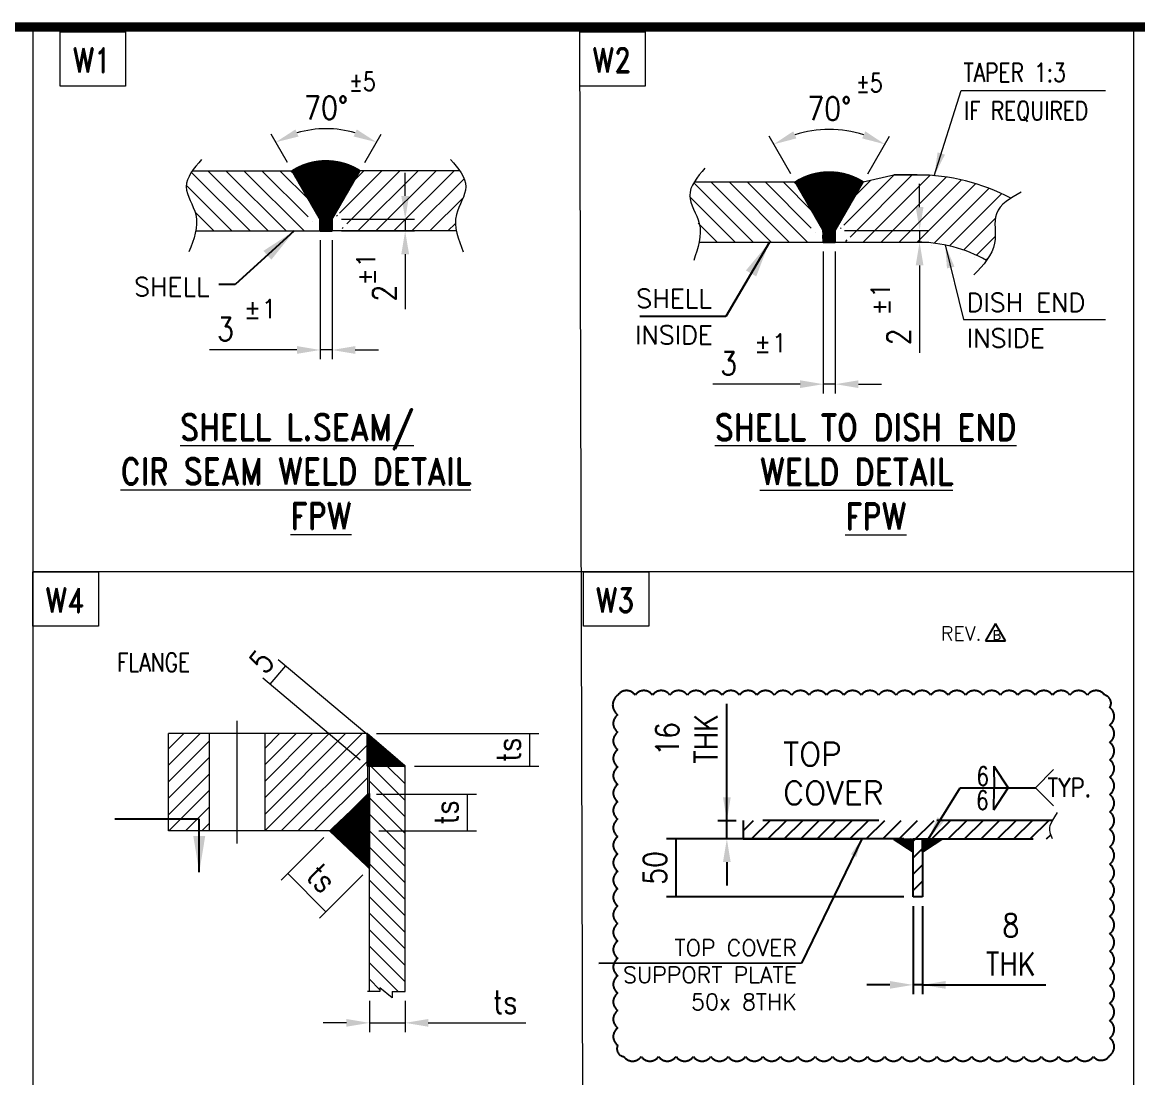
# Model space of a CAD drawing. Header units: inches. Extents: x -23478 to -9690, y -25762 to 11324.
# Drawn here: x -19582 to -18620, y 10298 to 11208 of the extents above; entities that cross this region are included whole.
import ezdxf
from ezdxf.enums import TextEntityAlignment as Align

# ---------------------------------------------------------------- set-up
doc = ezdxf.new("R2010")
doc.units = ezdxf.units.IN
doc.header["$LTSCALE"] = 200
doc.header["$MEASUREMENT"] = 0
for name, pattern in [('CENTER2', [1.125, 0.75, -0.125, 0.125, -0.125]), ('DASHED', [0.75, 0.5, -0.25]), ('DASHED2', [0.375, 0.25, -0.125])]:
    doc.linetypes.add(name, pattern=pattern)
for name, color, linetype, lineweight in [('AM_5', 3, 'Continuous', 15), ('EQUIPMENT', 4, 'Continuous', 13), ('HAT', 8, 'Continuous', 9), ('OBJECT', 7, 'Continuous', 18)]:
    doc.layers.add(name, color=color, linetype=linetype, lineweight=lineweight)
for name, color, linetype in [('BORDER1', 3, 'Continuous'), ('BORDER2', 7, 'Continuous'), ('DIM', 1, 'Continuous'), ('DIMENSION', 8, 'Continuous'), ('EQ', 7, 'Continuous'), ('hatch', 120, 'Continuous'), ('text', 3, 'Continuous')]:
    doc.layers.add(name, color=color, linetype=linetype)
doc.styles.add("ROMAN'S", font='romans.shx')
doc.styles.add('ROMANC', font='ROMANC', dxfattribs={"height": 5})
doc.styles.add('ROMAND', font='romand.shx', dxfattribs={"width": 0.8})
doc.styles.add('ROMANS', font='romans.shx', dxfattribs={"width": 0.85})
doc.styles.add('ROMANT', font='romant.shx')
doc.styles.add('RS', font='ROMANS.shx', dxfattribs={"width": 0.8})
doc.styles.get("Standard").update_dxf_attribs({"font": 'romans.shx'})
doc.dimstyles.new('2-12.5', dxfattribs={"dimscale": 12.5, "dimtxt": 2, "dimasz": 2.5, "dimexe": 1.25, "dimexo": 1.25, "dimgap": 1, "dimtad": 1, "dimdec": 0, "dimzin": 4, "dimdsep": 46, "dimtxsty": 'RS', "dimcen": 1, "dimclrd": 252, "dimclre": 252, "dimclrt": 3, "dimadec": 1, "dimazin": 1, "dimtfac": 1, "dimtdec": 0, "dimtmove": 0, "dimatfit": 3, "dimfxl": 1, "dimtfill": 1, "dimtfillclr": 256, "dimtzin": 0, "dimlwd": -1, "dimlwe": -1, "dimarcsym": 1})
doc.dimstyles.new('A&A', dxfattribs={"dimscale": 8, "dimtxt": 2, "dimasz": 2, "dimexe": 0.7, "dimexo": 0.7, "dimgap": 0.7, "dimtad": 1, "dimzin": 12, "dimdsep": 46, "dimtxsty": 'ROMANS', "dimcen": 0.7, "dimclrd": 8, "dimclre": 8, "dimclrt": 3, "dimazin": 3, "dimtfac": 1, "dimtmove": 0, "dimatfit": 3, "dimfxl": 1, "dimarcsym": 0})
doc.dimstyles.new('VEP-8', dxfattribs={"dimscale": 8, "dimtxt": 2.5, "dimasz": 2.5, "dimexe": 1, "dimexo": 1, "dimgap": 1, "dimtad": 1, "dimdec": 1, "dimlfac": -1, "dimzin": 9, "dimdsep": 46, "dimtxsty": 'ROMANS', "dimcen": 0, "dimclrd": 256, "dimclre": 256, "dimclrt": 3, "dimadec": 0, "dimazin": 2, "dimtfac": 1, "dimtdec": 1, "dimtmove": 0, "dimatfit": 3, "dimfxl": 1, "dimlwd": -1, "dimlwe": -1, "dimarcsym": 1})
doc.dimstyles.new('VEP-8$0', dxfattribs={"dimscale": 8, "dimtxt": 2.5, "dimasz": 2.5, "dimexe": 1, "dimexo": 1, "dimgap": 1, "dimtad": 1, "dimdec": 1, "dimlfac": -1, "dimzin": 9, "dimdsep": 46, "dimtxsty": 'ROMANS', "dimcen": 0, "dimclrd": 256, "dimclre": 256, "dimclrt": 3, "dimadec": 0, "dimazin": 2, "dimtfac": 1, "dimtdec": 1, "dimtmove": 0, "dimatfit": 3, "dimfxl": 1, "dimlwd": -1, "dimlwe": -1, "dimarcsym": 1})
pattern_1 = [(90.40990244, (8851.33008, 26728.67113), (-0.06249840057, -0.00044713038), []), (180.40990244, (8851.33008, 26728.67113), (0.00044713038, -0.06249840057), [])]
pattern_2 = [(90.40990244, (8851.33008, 26840.599126), (-0.06249840057, -0.00044713038), []), (180.40990244, (8851.33008, 26840.599126), (0.00044713038, -0.06249840057), [])]
pattern_3 = [(270.40990244, (-46569.439127, -5926.184953), (0.06249840057, 0.00044713038), []), (0.40990244, (-46569.439127, -5926.184953), (-0.00044713038, 0.06249840057), [])]

# ---------------------------------------------------------------- blocks, each defined once
blk = doc.blocks.new('*D92')
at = {"layer": 'AM_5', "color": 8, "transparency": 16777216}
for p, q in [((-18808, 11048.64), (-18808, 11068.64)), ((-18872.73, 11028.64), (-18800, 11028.64)), ((-18808, 11028.64), (-18808, 11018.44)), ((-18872.73, 11018.44), (-18800, 11018.44)), ((-18808, 10998.44), (-18808, 10923.1))]:
    blk.add_line(p, q, dxfattribs=at)
for points in [[(-18811.34, 11048.64), (-18804.67, 11048.64), (-18808, 11028.64)], [(-18811.34, 10998.44), (-18804.67, 10998.44), (-18808, 11018.44)]]:
    blk.add_solid(points, dxfattribs=at)
at = {"layer": 'Defpoints', "color": 0, "transparency": 16777216}
for p in [(-18880.73, 11028.64), (-18880.73, 11018.44), (-18808, 11018.44)]:
    blk.add_point(p, dxfattribs=at)
at = {"layer": 'AM_5', "color": 3, "transparency": 16777216, "insert": (-18826, 10936.77), "char_height": 20, "attachment_point": 5, "rotation": 90, "style": 'ROMANS'}
blk.add_mtext('2', dxfattribs=at)
blk = doc.blocks.new('*D93')
at = {"layer": 'AM_5', "color": 8, "transparency": 16777216}
for p, q in [((-18891.03, 11010.44), (-18891.03, 10888)), ((-18880.73, 11010.44), (-18880.73, 10888)), ((-18911.03, 10896), (-18986.36, 10896)), ((-18880.73, 10896), (-18891.03, 10896)), ((-18860.73, 10896), (-18840.73, 10896))]:
    blk.add_line(p, q, dxfattribs=at)
for points in [[(-18911.03, 10899.33), (-18911.03, 10892.67), (-18891.03, 10896)], [(-18860.73, 10899.33), (-18860.73, 10892.67), (-18880.73, 10896)]]:
    blk.add_solid(points, dxfattribs=at)
at = {"layer": 'Defpoints', "color": 0, "transparency": 16777216}
for p in [(-18891.03, 11018.44), (-18880.73, 11018.44), (-18880.73, 10896)]:
    blk.add_point(p, dxfattribs=at)
at = {"layer": 'AM_5', "color": 3, "transparency": 16777216, "insert": (-18972.7, 10914), "char_height": 20, "attachment_point": 5, "style": 'ROMANS'}
blk.add_mtext('3', dxfattribs=at)
blk = doc.blocks.new('*D94')
at = {"layer": 'AM_5', "color": 8, "transparency": 16777216}
for p, q in [((-18919.16, 11077.37), (-18937.86, 11109.76)), ((-18852.59, 11077.37), (-18833.89, 11109.76))]:
    blk.add_line(p, q, dxfattribs=at)
blk.add_arc((-18885.88, 11019.72), 95.97, 71.96205, 108.03795, dxfattribs=at)
for points in [[(-18914.24, 11107.93), (-18916.95, 11114.02), (-18933.86, 11102.83)], [(-18854.8, 11114.02), (-18857.52, 11107.93), (-18837.89, 11102.83)]]:
    blk.add_solid(points, dxfattribs=at)
at = {"layer": 'Defpoints', "color": 0, "transparency": 16777216}
for p in [(-18869.21, 11114.23), (-18915.16, 11070.44), (-18856.59, 11070.44), (-18891.03, 11028.64), (-18880.73, 11028.64)]:
    blk.add_point(p, dxfattribs=at)
at = {"layer": 'AM_5', "color": 3, "transparency": 16777216, "insert": (-18885.88, 11133.69), "char_height": 20, "attachment_point": 5, "style": 'ROMANS'}
blk.add_mtext('70%%D', dxfattribs=at)
blk = doc.blocks.new('*D95')
at = {"layer": 'AM_5', "color": 8, "transparency": 16777216}
for p, q in [((-19251.66, 11058.3), (-19251.66, 11078.3)), ((-19306.73, 11038.3), (-19243.66, 11038.3)), ((-19251.66, 11038.3), (-19251.66, 11028.1)), ((-19306.73, 11028.1), (-19243.66, 11028.1)), ((-19251.66, 11008.1), (-19251.66, 10960.77))]:
    blk.add_line(p, q, dxfattribs=at)
for points in [[(-19254.99, 11058.3), (-19248.32, 11058.3), (-19251.66, 11038.3)], [(-19254.99, 11008.1), (-19248.32, 11008.1), (-19251.66, 11028.1)]]:
    blk.add_solid(points, dxfattribs=at)
at = {"layer": 'Defpoints', "color": 0, "transparency": 16777216}
for p in [(-19314.73, 11038.3), (-19314.73, 11028.1), (-19251.66, 11028.1)]:
    blk.add_point(p, dxfattribs=at)
at = {"layer": 'AM_5', "color": 3, "transparency": 16777216, "insert": (-19269.66, 10974.43), "char_height": 20, "attachment_point": 5, "rotation": 90, "style": 'ROMANS'}
blk.add_mtext('2', dxfattribs=at)
blk = doc.blocks.new('*D96')
at = {"layer": 'AM_5', "color": 8, "transparency": 16777216}
for p, q in [((-19325.03, 11020.1), (-19325.03, 10917.48)), ((-19314.73, 11020.1), (-19314.73, 10917.48)), ((-19345.03, 10925.48), (-19420.36, 10925.48)), ((-19314.73, 10925.48), (-19325.03, 10925.48)), ((-19294.73, 10925.48), (-19274.73, 10925.48))]:
    blk.add_line(p, q, dxfattribs=at)
for points in [[(-19345.03, 10928.82), (-19345.03, 10922.15), (-19325.03, 10925.48)], [(-19294.73, 10928.82), (-19294.73, 10922.15), (-19314.73, 10925.48)]]:
    blk.add_solid(points, dxfattribs=at)
at = {"layer": 'Defpoints', "color": 0, "transparency": 16777216}
for p in [(-19325.03, 11028.1), (-19314.73, 11028.1), (-19314.73, 10925.48)]:
    blk.add_point(p, dxfattribs=at)
at = {"layer": 'AM_5', "color": 3, "transparency": 16777216, "insert": (-19406.7, 10943.48), "char_height": 20, "attachment_point": 5, "style": 'ROMANS'}
blk.add_mtext('3', dxfattribs=at)
blk = doc.blocks.new('*D97')
at = {"layer": 'AM_5', "color": 8, "transparency": 16777216}
for p, q in [((-19353.16, 11087.03), (-19367.33, 11111.58)), ((-19286.59, 11087.03), (-19272.42, 11111.58))]:
    blk.add_line(p, q, dxfattribs=at)
blk.add_arc((-19319.88, 11029.38), 86.91, 73.2143, 106.7857, dxfattribs=at)
for points in [[(-19343.65, 11109.53), (-19346.3, 11115.65), (-19363.33, 11104.65)], [(-19293.45, 11115.65), (-19296.1, 11109.53), (-19276.42, 11104.65)]]:
    blk.add_solid(points, dxfattribs=at)
at = {"layer": 'Defpoints', "color": 0, "transparency": 16777216}
for p in [(-19304.79, 11114.97), (-19349.16, 11080.1), (-19290.59, 11080.1), (-19325.03, 11038.3), (-19314.73, 11038.3)]:
    blk.add_point(p, dxfattribs=at)
at = {"layer": 'AM_5', "color": 3, "transparency": 16777216, "insert": (-19319.88, 11134.29), "char_height": 20, "attachment_point": 5, "style": 'ROMANS'}
blk.add_mtext('70%%D', dxfattribs=at)
blk = doc.blocks.new('*D98')
at = {"layer": 'AM_5', "color": 8, "transparency": 16777216}
for p, q in [((-19282.4, 10364.37), (-19282.4, 10337.27)), ((-19251.76, 10364.21), (-19251.76, 10337.27)), ((-19302.4, 10345.27), (-19322.4, 10345.27)), ((-19282.4, 10345.27), (-19251.76, 10345.27)), ((-19231.76, 10345.27), (-19147.62, 10345.27))]:
    blk.add_line(p, q, dxfattribs=at)
for points in [[(-19302.4, 10348.6), (-19302.4, 10341.93), (-19282.4, 10345.27)], [(-19231.76, 10348.6), (-19231.76, 10341.93), (-19251.76, 10345.27)]]:
    blk.add_solid(points, dxfattribs=at)
at = {"layer": 'Defpoints', "color": 0, "transparency": 16777216}
for p in [(-19282.4, 10372.37), (-19251.76, 10372.21), (-19251.76, 10345.27)]:
    blk.add_point(p, dxfattribs=at)
at = {"layer": 'AM_5', "color": 3, "transparency": 16777216, "insert": (-19165.33, 10363.27), "char_height": 20, "attachment_point": 5, "style": 'ROMANS'}
blk.add_mtext('ts', dxfattribs=at)
blk = doc.blocks.new('*D99')
at = {"layer": 'AM_5', "color": 8, "transparency": 16777216}
for p, q in [((-19276.26, 10594.75), (-19136.5, 10594.75)), ((-19144.5, 10594.75), (-19144.5, 10566.66)), ((-19243.76, 10566.66), (-19136.5, 10566.66))]:
    blk.add_line(p, q, dxfattribs=at)
at = {"layer": 'Defpoints', "color": 0, "transparency": 16777216}
for p in [(-19284.26, 10594.75, -0.21), (-19251.76, 10566.66, -0.21), (-19144.5, 10566.66)]:
    blk.add_point(p, dxfattribs=at)
at = {"layer": 'AM_5', "color": 3, "transparency": 16777216, "insert": (-19162.5, 10580.7), "char_height": 20, "attachment_point": 5, "rotation": 90, "style": 'ROMANS'}
blk.add_mtext('ts', dxfattribs=at)
blk = doc.blocks.new('*D100')
at = {"layer": 'AM_5', "color": 8, "transparency": 16777216}
for p, q in [((-19276.26, 10542.5), (-19190.23, 10542.5)), ((-19198.23, 10542.5), (-19198.23, 10510.81)), ((-19274.4, 10510.81), (-19190.23, 10510.81))]:
    blk.add_line(p, q, dxfattribs=at)
at = {"layer": 'Defpoints', "color": 0, "transparency": 16777216}
for p in [(-19284.26, 10542.5, -0.21), (-19282.4, 10510.81, -0.21), (-19198.23, 10510.81)]:
    blk.add_point(p, dxfattribs=at)
at = {"layer": 'AM_5', "color": 3, "transparency": 16777216, "insert": (-19216.23, 10526.65), "char_height": 20, "attachment_point": 5, "rotation": 90, "style": 'ROMANS'}
blk.add_mtext('ts', dxfattribs=at)
blk = doc.blocks.new('*D101')
at = {"layer": 'AM_5', "color": 8, "transparency": 16777216}
for p, q in [((-19354.94, 10653.24), (-19368.37, 10637.23)), ((-19257.88, 10571.8), (-19361.07, 10658.38)), ((-19290.38, 10571.8), (-19374.5, 10642.38))]:
    blk.add_line(p, q, dxfattribs=at)
at = {"layer": 'Defpoints', "color": 0, "transparency": 16777216}
for p in [(-19368.37, 10637.23), (-19284.25, 10566.66, -0.21), (-19251.75, 10566.66, -0.21)]:
    blk.add_point(p, dxfattribs=at)
at = {"layer": 'AM_5', "color": 3, "transparency": 16777216, "insert": (-19375.44, 10656.81), "char_height": 20, "attachment_point": 5, "rotation": 50, "style": 'ROMANS'}
blk.add_mtext('5', dxfattribs=at)
blk = doc.blocks.new('*D102')
at = {"layer": 'AM_5', "color": 8, "transparency": 16777216}
for p, q in [((-19321.75, 10505.15), (-19358.57, 10468.33)), ((-19352.92, 10473.98), (-19320.01, 10441.08)), ((-19288.06, 10473.02), (-19325.67, 10435.42))]:
    blk.add_line(p, q, dxfattribs=at)
at = {"layer": 'Defpoints', "color": 0, "transparency": 16777216}
for p in [(-19316.09, 10510.81), (-19282.4, 10478.68), (-19320.01, 10441.08)]:
    blk.add_point(p, dxfattribs=at)
at = {"layer": 'AM_5', "color": 3, "transparency": 16777216, "insert": (-19323.74, 10470.26), "char_height": 20, "attachment_point": 5, "rotation": 315, "style": 'ROMANS'}
blk.add_mtext('ts', dxfattribs=at)
blk = doc.blocks.new('*U44')
at = {"layer": 'BORDER1', "color": 154, "true_color": 0x1859a9, "const_width": 1}
blk.add_lwpolyline([(0, 564), (796, 564), (796, 0), (0, 0)], close=True, dxfattribs=at)
at = {"layer": 'BORDER2', "flags": 8}
for tag, height, style, p in [('REV-B', 2.7, 'ROMANS', (662.76, 125.68)), ('REV-A', 2.7, 'ROMANS', (662.76, 118.68)), ('RE-B', 7, 'ROMANT', (745.34, 6.15))]:
    blk.add_attdef(tag, text='', height=height, dxfattribs=dict(at, style=style)).set_placement(p, align=Align.CENTER)
at = {"layer": 'BORDER2', "style": 'ROMANS', "width": 4.59626}
for tag, p, p2 in [('DATE-B', (668.47, 125.68), (681.47, 125.68)), ('DATE-A', (668.47, 118.68), (681.47, 118.68))]:
    blk.add_attdef(tag, text='', height=2.7, dxfattribs=at).set_placement(p, p2, align=Align.FIT)
at = {"layer": 'BORDER2'}
for tag, height, style, p in [('DRN-B', 2.7, 'ROMANS', (689.55, 125.68)), ('CHD-B', 2.7, 'ROMANS', (701.61, 125.68)), ('APD-B', 2.7, 'ROMANS', (713.32, 125.68)), ('DRN-A', 2.7, 'ROMANS', (689.55, 118.68)), ('CHD-A', 2.7, 'ROMANS', (701.61, 118.68)), ('APD-A', 2.7, 'ROMANS', (713.32, 118.68)), ('CONS_CONT_VEND', 3.5, 'ROMANC', (726, 61.94))]:
    blk.add_attdef(tag, text='', height=height, dxfattribs=dict(at, style=style)).set_placement(p, align=Align.CENTER)
at = {"layer": 'BORDER2', "style": 'ROMANS', "width": 0.8}
for tag, p, height in [('1:X', (670.77, 103.49), 3), ('LOC', (709.61, 103.49), 3), ('PROJ_NO', (774.84, 103.49), 3), ('CONS_DRG_NO', (681.74, 53.26), 2.5)]:
    blk.add_attdef(tag, p, '', height=height, dxfattribs=at)
at = {"layer": 'BORDER2', "lineweight": 30, "width": 0.8, "flags": 104}
for tag, p in [('COMMENTS-B', (719.88, 127.5)), ('COMMENTS-A', (719.88, 120.5))]:
    blk.add_attdef(tag, text='', height=2.2, dxfattribs=at).set_placement(p, align=Align.MIDDLE_LEFT)
at = {"layer": 'BORDER2', "style": 'ROMANS', "width": 0.8}
for tag, p in [('PROJECT_TITLE_1', (726, 45.91)), ('PROJECT_TITLE_2', (726, 40.58))]:
    blk.add_attdef(tag, text='', height=3.5, dxfattribs=at).set_placement(p, align=Align.MIDDLE)
at = {"layer": 'BORDER2', "style": 'ROMANT', "width": 0.8}
for tag, p in [('DRG_TITLE_1', (726, 29.73)), ('DRG_TITLE_2', (726, 23.03)), ('DRG_TITLE_3', (726, 16.33))]:
    blk.add_attdef(tag, text='', height=4, dxfattribs=at).set_placement(p, align=Align.CENTER)
at = {"layer": 'BORDER2', "style": 'ROMANT'}
for tag, p in [('AR', (668.95, 6.15)), ('PA', (683.03, 6.15)), ('DC', (697.09, 6.15)), ('TS', (775.94, 6.15))]:
    blk.add_attdef(tag, p, '', height=7, dxfattribs=at)
for tag, p in [('SRNO', (736.79, 6.15)), ('SH', (771.83, 6.2))]:
    blk.add_attdef(tag, text='', height=7, dxfattribs=at).set_placement(p, align=Align.RIGHT)
at = {"layer": 'BORDER2', "style": 'ROMANS', "flags": 2}
blk.add_attdef('TB_VERSION', text='', height=2, dxfattribs=at).set_placement((1, -1), align=Align.TOP_LEFT)
blk = doc.blocks.new('*D221')
at = {"layer": 'Defpoints', "color": 0, "transparency": 16777216}
for p in [(-18990.07, 10519.85), (-18974.23, 10519.85), (-18960.07, 10503.85)]:
    blk.add_point(p, dxfattribs=at)
at = {"layer": 'DIMENSION', "transparency": 16777216}
for p, q in [((-18974.23, 10519.85), (-18974.23, 10620.37)), ((-18974.23, 10539.85), (-18974.23, 10559.85)), ((-18982.07, 10519.85), (-18966.23, 10519.85)), ((-18974.23, 10503.85), (-18974.23, 10519.85)), ((-18968.07, 10503.85), (-18982.23, 10503.85)), ((-18974.23, 10483.85), (-18974.23, 10463.85))]:
    blk.add_line(p, q, dxfattribs=at)
for points in [[(-18977.57, 10539.85), (-18970.9, 10539.85), (-18974.23, 10519.85)], [(-18970.9, 10483.85), (-18977.57, 10483.85), (-18974.23, 10503.85)]]:
    blk.add_solid(points, dxfattribs=at)
at = {"layer": 'DIMENSION', "color": 3, "linetype": 'DASHED2', "transparency": 16777216, "insert": (-19008.9, 10590.11), "char_height": 20, "attachment_point": 5, "rotation": 90, "style": 'ROMANS', "bg_fill": 3, "box_fill_scale": 1.25, "bg_fill_color": 256, "bg_fill_true_color": 13158600, "bg_fill_transparency": 0}
blk.add_mtext('16\\PTHK', dxfattribs=at)
blk = doc.blocks.new('*D222')
at = {"layer": 'Defpoints', "color": 0, "transparency": 16777216}
for p in [(-18813.57, 10453.85), (-18805.57, 10453.85), (-18813.57, 10378.01)]:
    blk.add_point(p, dxfattribs=at)
at = {"layer": 'DIMENSION', "transparency": 16777216}
for p, q in [((-18813.57, 10445.85), (-18813.57, 10370.01)), ((-18805.57, 10445.85), (-18805.57, 10370.01)), ((-18833.57, 10378.01), (-18853.57, 10378.01)), ((-18805.57, 10378.01), (-18813.57, 10378.01)), ((-18805.57, 10378.01), (-18699.09, 10378.01)), ((-18785.57, 10378.01), (-18765.57, 10378.01))]:
    blk.add_line(p, q, dxfattribs=at)
for points in [[(-18833.57, 10374.68), (-18833.57, 10381.34), (-18813.57, 10378.01)], [(-18785.57, 10381.34), (-18785.57, 10374.68), (-18805.57, 10378.01)]]:
    blk.add_solid(points, dxfattribs=at)
at = {"layer": 'DIMENSION', "color": 3, "linetype": 'DASHED2', "transparency": 16777216, "insert": (-18729.36, 10412.68), "char_height": 20, "attachment_point": 5, "style": 'ROMANS', "bg_fill": 3, "box_fill_scale": 1.25, "bg_fill_color": 256, "bg_fill_true_color": 13158600, "bg_fill_transparency": 0}
blk.add_mtext('8\\PTHK', dxfattribs=at)
blk = doc.blocks.new('*D223')
at = {"layer": 'Defpoints', "color": 0, "transparency": 16777216}
for p in [(-18813.57, 10503.85), (-19018.2, 10453.85), (-18813.57, 10453.85)]:
    blk.add_point(p, dxfattribs=at)
at = {"layer": 'DIMENSION', "transparency": 16777216}
for p, q in [((-18821.57, 10503.85), (-19026.2, 10503.85)), ((-19018.2, 10503.85), (-19018.2, 10453.85)), ((-18821.57, 10453.85), (-19026.2, 10453.85))]:
    blk.add_line(p, q, dxfattribs=at)
at = {"layer": 'DIMENSION', "color": 3, "linetype": 'DASHED2', "transparency": 16777216, "insert": (-19036.2, 10478.85), "char_height": 20, "attachment_point": 5, "rotation": 90, "style": 'ROMANS', "bg_fill": 3, "box_fill_scale": 1.25, "bg_fill_color": 256, "bg_fill_true_color": 13158600, "bg_fill_transparency": 0}
blk.add_mtext('50', dxfattribs=at)
blk = doc.blocks.new('REVISION')
at = {"layer": 'DIMENSION', "color": 1, "linetype": 'DASHED2'}
blk.add_lwpolyline([(-2.54, 13.64), (-11.2, 28.64), (-19.86, 13.64)], close=True, dxfattribs=at)
at = {"layer": 'DIMENSION', "color": 1, "linetype": 'DASHED2', "attachment_point": 1, "style": "ROMAN'S"}
for s, insert, char_height, width in [('REV.', (-58.22, 25.99), 12, 56.2034), ('B', (-13.63, 22.64), 8, 5.5972)]:
    blk.add_mtext(s, dxfattribs=dict(at, insert=insert, char_height=char_height, width=width))

msp = doc.modelspace()

# ---------------------------------------------------------------- hatches: boundary and pattern name
at = {"layer": 'DIMENSION', "linetype": 'DASHED'}
h = msp.add_hatch(dxfattribs=at)
h.set_pattern_fill('ANSI37', color=5, scale=0.5, angle=45.4099)
h.set_pattern_definition(pattern_1)
edge = h.paths.add_edge_path()
edge.add_arc((-19319.88, 11033.71), 54.86, 57.73704, 122.26296)
edge.add_line((-19349.16, 11080.1), (-19328.74, 11044.73))
edge.add_ellipse((-19320.03, 11033.47), major_axis=(18.11, 0), ratio=0.709682, start_angle=60.33991, end_angle=118.74906, ccw=False)
edge.add_line((-19311.07, 11044.63), (-19290.59, 11080.1))
edge = h.paths.add_edge_path()
edge.add_line((-19314.73, 11038.3), (-19311.07, 11044.63))
edge.add_ellipse((-19320.03, 11033.47), major_axis=(18.11, 0), ratio=0.709682, start_angle=60.33991, end_angle=118.74906)
edge.add_line((-19328.74, 11044.73), (-19325.03, 11038.3))
edge.add_line((-19325.03, 11038.3), (-19325.03, 11028.1))
edge.add_line((-19325.03, 11028.1), (-19319.88, 11028.1))
edge.add_line((-19319.88, 11028.1), (-19314.73, 11028.1))
edge.add_line((-19314.73, 11028.1), (-19314.73, 11038.3))
h = msp.add_hatch(dxfattribs=at)
h.set_pattern_fill('ANSI37', color=5, scale=0.5, angle=45.4099)
h.set_pattern_definition(pattern_1)
edge = h.paths.add_edge_path()
edge.add_arc((-18885.88, 11024.05), 54.86, 57.73704, 122.26296)
edge.add_line((-18915.16, 11070.44), (-18894.74, 11035.07))
edge.add_ellipse((-18886.03, 11023.8), major_axis=(18.11, 0), ratio=0.709682, start_angle=60.33991, end_angle=118.74906, ccw=False)
edge.add_line((-18877.07, 11034.97), (-18856.59, 11070.44))
edge = h.paths.add_edge_path()
edge.add_line((-18880.73, 11028.64), (-18877.07, 11034.97))
edge.add_ellipse((-18886.03, 11023.8), major_axis=(18.11, 0), ratio=0.709682, start_angle=60.33991, end_angle=118.74906)
edge.add_line((-18894.74, 11035.07), (-18891.03, 11028.64))
edge.add_line((-18891.03, 11028.64), (-18891.03, 11018.44))
edge.add_line((-18891.03, 11018.44), (-18885.88, 11018.44))
edge.add_line((-18885.88, 11018.44), (-18880.73, 11018.44))
edge.add_line((-18880.73, 11018.44), (-18880.73, 11028.64))
h = msp.add_hatch(dxfattribs=at)
h.set_pattern_fill('ANSI37', color=5, scale=0.5, angle=45.4099024)
h.paths.add_polyline_path([(-19284.26, 10594.74), (-19284.26, 10566.66), (-19251.76, 10566.87)])
h = msp.add_hatch(dxfattribs=at)
h.set_pattern_fill('ANSI37', color=5, scale=0.5, angle=45.4099)
h.set_pattern_definition(pattern_2)
h.paths.add_polyline_path([(-19282.4, 10510.81), (-19316.46, 10510.81), (-19282.4, 10543)])
h = msp.add_hatch(dxfattribs=at)
h.set_pattern_fill('ANSI31', color=256, scale=80, angle=180)
h.set_pattern_definition([(225, (-46569.439, -5926.185), (7.0710678, -7.0710678), [])])
h.paths.add_polyline_path([(-18813.57, 10453.85), (-18805.57, 10453.85), (-18805.57, 10503.85), (-18813.57, 10503.85)])
h.paths.add_polyline_path([(-18985.2, 10497.61), (-18985.2, 10460.09), (-19015.2, 10460.09), (-19015.2, 10497.61)], flags=9)
edge = h.paths.add_edge_path()
edge.add_line((-18960.07, 10519.85), (-18960.07, 10503.85))
edge.add_line((-18960.07, 10503.85), (-18693.41, 10503.85))
edge.add_spline(control_points=[(-18693.41, 10503.85), (-18694.24, 10505.84), (-18695.79, 10510.1), (-18696.23, 10514.38), (-18693.25, 10519.85)], knot_values=[0, 0, 0, 0, 6.200704, 13.177194, 13.177194, 13.177194, 13.177194], degree=3, periodic=0)
edge.add_line((-18693.25, 10519.85), (-18960.07, 10519.85))
h = msp.add_hatch(dxfattribs=at)
h.set_pattern_fill('ANSI37', color=5, scale=0.5, angle=45.4099)
h.set_pattern_definition(pattern_2)
h.paths.add_polyline_path([(-19282.4, 10510.81), (-19316.46, 10510.81), (-19282.4, 10478.61)])
h = msp.add_hatch(dxfattribs=at)
h.set_pattern_fill('ANSI37', color=5, scale=0.5, angle=225.4099)
h.set_pattern_definition(pattern_3)
h.paths.add_polyline_path([(-18813.57, 10492.66), (-18813.57, 10503.85), (-18830.71, 10503.85)])
h = msp.add_hatch(dxfattribs=at)
h.set_pattern_fill('ANSI37', color=5, scale=0.5, angle=225.4099)
h.set_pattern_definition(pattern_3)
h.paths.add_polyline_path([(-18805.57, 10492.66), (-18805.57, 10503.85), (-18788.43, 10503.85)])
at = {"layer": 'HAT', "lineweight": 15, "ltscale": 0.02}
h = msp.add_hatch(dxfattribs=at)
h.set_pattern_fill('ANSI31', color=256, scale=3.466902, angle=90)
h.set_pattern_definition([(135, (-117907.341, 61214.914), (-7.7834164, -7.7834164), [])])
edge = h.paths.add_edge_path()
edge.add_ellipse((-19320.03, 11033.47), major_axis=(18.11, 0), ratio=0.709682, start_angle=118.74906, end_angle=204.6865, ccw=False)
edge.add_line((-19328.74, 11044.73), (-19347.39, 11077.04))
edge.add_line((-19347.39, 11077.04), (-19350.46, 11080.1))
edge.add_line((-19350.46, 11080.1), (-19435.07, 11080.1))
edge.add_spline(control_points=[(-19435.07, 11080.1), (-19438.27, 11075.56), (-19444.1, 11063.54), (-19430.82, 11045.8), (-19431.35, 11032.82), (-19432.27, 11028.1)], knot_values=[25.813643, 25.813643, 25.813643, 25.813643, 62.193451, 120.652531, 153.865408, 153.865408, 153.865408, 153.865408], degree=3, periodic=0)
edge.add_line((-19432.27, 11028.1), (-19336.48, 11028.1))
h = msp.add_hatch(dxfattribs=at)
h.set_pattern_fill('ANSI31,_O', color=256, scale=3.466909)
h.set_pattern_definition([(45, (-31011.033, 10766.85), (-7.783432, 7.783432), [])])
edge = h.paths.add_edge_path()
edge.add_line((-19290.59, 11080.1), (-19311.07, 11044.63))
edge.add_ellipse((-19320.03, 11033.47), major_axis=(18.11, 0), ratio=0.709682, start_angle=-24.6865, end_angle=60.33991, ccw=False)
edge.add_line((-19303.58, 11028.1), (-19208, 11028.1))
edge.add_spline(control_points=[(-19201.58, 11010.05), (-19205.81, 11020.83), (-19213.3, 11039.95), (-19195.65, 11063.54), (-19201.49, 11075.56), (-19204.69, 11080.1)], knot_values=[25.813643, 25.813643, 25.813643, 25.813643, 101.195715, 159.654795, 196.034603, 196.034603, 196.034603, 196.034603], degree=3, periodic=0)
edge.add_line((-19204.69, 11080.1), (-19290.59, 11080.1))
h = msp.add_hatch(dxfattribs=at)
h.set_pattern_fill('ANSI31', color=256, scale=3.466902)
h.set_pattern_definition([(45, (-117473.341, 61205.25), (-7.7834164, 7.7834164), [])])
edge = h.paths.add_edge_path()
edge.add_line((-18750.88, 11003.05), (-18747.98, 11005.95))
edge.add_spline(control_points=[(-18747.98, 11005.95), (-18745.71, 11009.6), (-18740.74, 11021.04), (-18746.9, 11046.42), (-18729.61, 11056.4), (-18720.49, 11061.66)], knot_values=[0, 0, 0, 0, 29.860545, 88.319625, 153.454325, 153.454325, 153.454325, 153.454325], degree=3, periodic=0)
edge.add_arc((-18810.06, 10902.91), 173.5, 62.22614, 90)
edge.add_line((-18810.06, 11076.41), (-18830.36, 11076.41))
edge.add_line((-18830.36, 11076.41), (-18856.59, 11070.44))
edge.add_line((-18856.59, 11070.44), (-18877.07, 11034.97))
edge.add_ellipse((-18886.03, 11023.8), major_axis=(18.11, 0), ratio=0.709682, start_angle=-24.6865, end_angle=60.33991, ccw=False)
edge.add_line((-18869.29, 11018.44), (-18817.66, 11018.44))
edge.add_line((-18817.66, 11018.44), (-18810.06, 11018.44))
edge.add_arc((-18810.06, 10896.94), 121.49, 60.85202, 90, ccw=False)
h = msp.add_hatch(dxfattribs=at)
h.set_pattern_fill('ANSI31', color=256, scale=3.466902, angle=90)
h.set_pattern_definition([(135, (-117473.341, 61205.25), (-7.7834164, -7.7834164), [])])
edge = h.paths.add_edge_path()
edge.add_ellipse((-18886.03, 11023.8), major_axis=(18.11, 0), ratio=0.709682, start_angle=118.74906, end_angle=204.6865, ccw=False)
edge.add_line((-18894.74, 11035.07), (-18913.4, 11067.38))
edge.add_line((-18913.4, 11067.38), (-18916.46, 11070.44))
edge.add_line((-18916.46, 11070.44), (-19002.33, 11070.44))
edge.add_spline(control_points=[(-19002.33, 11070.44), (-19004.27, 11065.9), (-19010.1, 11053.87), (-18996.82, 11036.13), (-18997.35, 11023.16), (-18998.27, 11018.44)], knot_values=[25.813643, 25.813643, 25.813643, 25.813643, 62.193451, 120.652531, 153.865408, 153.865408, 153.865408, 153.865408], degree=3, periodic=0)
edge.add_line((-18998.27, 11018.44), (-18902.48, 11018.44))
at = {"layer": 'HAT', "lineweight": 15}
h = msp.add_hatch(dxfattribs=at)
h.set_pattern_fill('ANSI31', color=256, scale=80.481653, style=0)
h.set_pattern_definition([(45, (-95189.152, -45703.073), (-7.1136403, 7.1136403), [])])
h.paths.add_polyline_path([(-19420.63, 10594.75), (-19455.71, 10594.75), (-19455.71, 10510.81), (-19430.6, 10510.81), (-19420.63, 10510.81)])
h = msp.add_hatch(dxfattribs=at)
h.set_pattern_fill('ANSI31', color=256, scale=80.481653, style=0)
h.set_pattern_definition([(45, (-62439.793, -29383.561), (-7.1136403, 7.1136403), [])])
h.paths.add_polyline_path([(-19284.26, 10594.75), (-19372.83, 10594.75), (-19372.83, 10510.81), (-19284.26, 10510.81)])
h = msp.add_hatch(dxfattribs=at)
h.set_pattern_fill('ANSI31', color=256, scale=80.482457, angle=90, style=0)
h.set_pattern_definition([(135, (-19861.935, 10677.785), (-7.11371, -7.11371), [])])
h.paths.add_polyline_path([(-19282.4, 10566.66), (-19282.4, 10372.21), (-19273.43, 10372.21), (-19273.43, 10375.43), (-19263.01, 10366.78), (-19263.01, 10372.21), (-19251.76, 10372.21), (-19251.76, 10566.66)])

# ---------------------------------------------------------------- linework, layer by layer
at = {"layer": 'DIM', "color": 4, "lineweight": 15, "ltscale": 0.01}
for p, q in [((-19306.6, 11028.1, 1.01), (-19251.66, 11028.1, 1.01)), ((-18872.6, 11018.44, 1.01), (-18817.66, 11018.44, 1.01))]:
    msp.add_line(p, q, dxfattribs=at)
at = {"layer": 'DIMENSION', "color": 7, "linetype": 'DASHED'}
for p, q in [((-18743.89, 10566.63), (-18731.47, 10547.89)), ((-18743.89, 10566.63), (-18743.73, 10547.86)), ((-18743.89, 10529.09), (-18731.47, 10547.89)), ((-18743.89, 10529.09), (-18743.73, 10547.86)), ((-18693.25, 10519.85), (-18960.07, 10519.85)), ((-18960.07, 10503.85), (-18693.41, 10503.85)), ((-18813.57, 10453.85), (-18813.57, 10503.85)), ((-18813.57, 10503.85), (-18805.57, 10503.85)), ((-18805.57, 10503.85), (-18805.57, 10453.85)), ((-18805.57, 10453.85), (-18813.57, 10453.85))]:
    msp.add_line(p, q, dxfattribs=at)
at = {"layer": 'DIMENSION', "color": 32, "lineweight": 15}
msp.add_lwpolyline([(-19549.26, 11199.9), (-19492.88, 11199.9), (-19492.88, 11152.92), (-19549.26, 11152.92)], close=True, dxfattribs=at)
for points, elevation in [([(-19100.94, 11199.9), (-19044.56, 11199.9), (-19044.56, 11152.92), (-19100.94, 11152.92)], 0.04), ([(-19572.66, 10734.26), (-19516.28, 10734.26), (-19516.28, 10687.29), (-19572.66, 10687.29)], 1.04), ([(-19098, 10734.26), (-19041.62, 10734.26), (-19041.62, 10687.29), (-19098, 10687.29)], 1.02)]:
    msp.add_lwpolyline(points, close=True, dxfattribs=dict(at, elevation=elevation))
at = {"layer": 'EQ', "lineweight": 15, "ltscale": 4}
for p, q in [((-19435.07, 11080.1, 1.01), (-19349.16, 11080.1, 1.01)), ((-19325.03, 11038.3, 1.01), (-19349.16, 11080.1, 1.01)), ((-19314.73, 11038.3, 1.01), (-19290.59, 11080.1, 1.01)), ((-19204.69, 11080.1, 1.01), (-19290.59, 11080.1, 1.01)), ((-18856.59, 11070.44, 1.01), (-18830.36, 11076.41, 1.01)), ((-18810.06, 11076.41, 1.01), (-18830.36, 11076.41, 1.01)), ((-18830.36, 11076.41, 1.01), (-18805.29, 11076.41, 1.01)), ((-19002.3, 11070.44, 1.01), (-18915.16, 11070.44, 1.01)), ((-18891.03, 11028.64, 1.01), (-18915.16, 11070.44, 1.01)), ((-18880.73, 11028.64, 1.01), (-18856.59, 11070.44, 1.01)), ((-19325.03, 11038.3, 1.01), (-19325.03, 11028.1, 1.01)), ((-19314.73, 11038.3, 1.01), (-19314.73, 11028.1, 1.01)), ((-19432.27, 11028.1, 1.01), (-19319.88, 11028.1, 1.01)), ((-19207.48, 11028.1, 1.01), (-19319.88, 11028.1, 1.01)), ((-18891.03, 11028.64, 1.01), (-18891.03, 11018.44, 1.01)), ((-18880.73, 11028.64, 1.01), (-18880.73, 11018.44, 1.01)), ((-18998.11, 11018.44, 1.01), (-18885.88, 11018.44, 1.01)), ((-18885.88, 11018.44, 1.01), (-18810.06, 11018.44, 1.01))]:
    msp.add_line(p, q, dxfattribs=at)
at = {"layer": 'EQ', "lineweight": 15}
for p, q in [((-19284.26, 10594.75, -0.03), (-19455.71, 10594.75, -0.03)), ((-19455.71, 10510.81, -0.03), (-19455.71, 10594.75, -0.03)), ((-19420.63, 10594.75, -0.03), (-19420.63, 10510.81, -0.03)), ((-19372.83, 10594.75, -0.03), (-19372.83, 10510.81, -0.03)), ((-19284.26, 10594.75, -0.03), (-19284.26, 10542.5, -0.03)), ((-19284.26, 10594.75, -0.21), (-19251.76, 10566.87, -0.03)), ((-19284.26, 10566.66, -0.03), (-19251.76, 10566.66, -0.03)), ((-19282.4, 10372.21, -0.03), (-19282.4, 10566.66, -0.03)), ((-19251.76, 10372.21, -0.03), (-19251.76, 10566.87, -0.03)), ((-19430.6, 10510.81, -0.03), (-19455.71, 10510.81, -0.03)), ((-19282.4, 10510.81, -0.03), (-19430.6, 10510.81, -0.03))]:
    msp.add_line(p, q, dxfattribs=at)
at = {"layer": 'EQ', "lineweight": 15, "ltscale": 4}
for centre, radius, start, end in [((-19319.88, 11033.71, 1.01), 54.86, 57.73704, 122.26296), ((-18885.88, 11024.05, 1.01), 54.86, 57.73704, 122.26296), ((-18810.06, 10902.91, 1.01), 173.5, 62.22047, 90), ((-18810.06, 10896.94, 1.01), 121.49, 60.45673, 90)]:
    msp.add_arc(centre, radius, start, end, dxfattribs=at)
at = {"layer": 'EQUIPMENT', "color": 8, "lineweight": 15, "ltscale": 75}
for p in [(-18692.58, 10563.62), (-18692.51, 10532.45)]:
    msp.add_line(p, (-18708.13, 10548), dxfattribs=at)
at = {"layer": 'hatch', "lineweight": 15, "ltscale": 0.01}
for p, q in [((-19347.39, 11077.04, 1.01), (-19350.46, 11080.1, 1.01)), ((-18913.4, 11067.38, 1.01), (-18916.46, 11070.44, 1.01)), ((-18750.88, 11003.05, 1.01), (-18747.78, 11006.16, 1.01)), ((-19273.43, 10372.21, -0.03), (-19284.26, 10372.21, -0.03)), ((-19263.01, 10366.78, -0.03), (-19273.43, 10375.43, -0.03)), ((-19273.43, 10375.43, -0.03), (-19273.43, 10372.21, -0.03)), ((-19263.01, 10372.21, -0.03), (-19251.76, 10372.21, -0.03)), ((-19263.01, 10372.21, -0.03), (-19263.01, 10366.78, -0.03))]:
    msp.add_line(p, q, dxfattribs=at)
for points in [[(-19427.3, 11089.71, 1.01), (-19440.44, 11066.17, 1.01), (-19432.28, 11042.19, 1.01), (-19438.17, 11010.05, 1.01)], [(-19212.45, 11089.71, 1.01), (-19199.32, 11066.17, 1.01), (-19207.47, 11042.19, 1.01), (-19201.58, 11010.05, 1.01)], [(-18993.12, 11082.2, 1.01), (-19006.26, 11058.67, 1.01), (-18998.1, 11034.68, 1.01), (-19002.8, 11002.55, 1.01)], [(-18720.49, 11061.66, 1.01), (-18741.65, 11042.98, 1.01), (-18743.32, 11017.7, 1.01), (-18761.09, 10990.28, 1.01)]]:
    msp.add_spline(points, degree=3, dxfattribs=at)
msp.add_open_spline([(-18693.41, 10503.85, 1.01), (-18694.24, 10505.84, 1.01), (-18696.07, 10510.87, 1.01), (-18696.36, 10515.94, 1.01), (-18688.93, 10526.72, 1.01)], degree=3, knots=[46.085605, 46.085605, 46.085605, 46.085605, 52.286309, 61.652483, 61.652483, 61.652483, 61.652483], dxfattribs=at)
at = {"layer": 'OBJECT', "color": 252, "lineweight": 15}
for p, q in [((-19572.66, 11204.03), (-19572.66, 7731.27, 0.02)), ((-19098.04, 10166.17, 0.81), (-19100.94, 11199.9, 0.04)), ((-18623.33, 8237.31, 2), (-18623.34, 11204.03)), ((-18623.34, 10734.26, 0.99), (-19572.66, 10734.26, 1.04))]:
    msp.add_line(p, q, dxfattribs=at)
at = {"layer": 'OBJECT', "color": 1, "linetype": 'CENTER2', "lineweight": 15, "ltscale": 5}
msp.add_line((-19396.73, 10605.7, -0.03), (-19396.73, 10499.86, -0.03), dxfattribs=at)

# ---------------------------------------------------------------- block references
at = {"layer": 'BORDER1', "lineweight": 9, "xscale": 8.000000000000005, "yscale": 8.000000000000005, "zscale": 8.000000000000005}
msp.add_blockref('*U44', (-22815.09, 6692.03), dxfattribs=at)
at = {"layer": 'DIMENSION', "color": 6, "linetype": 'DASHED2'}
msp.add_blockref('REVISION', (-18731.38, 10661.01), dxfattribs=at)

# ---------------------------------------------------------------- texts
at = {"layer": 'AM_5', "style": "ROMAN'S"}
for s, insert, char_height, width, attachment_point in [('TOP COVER', (-18925.57, 10586.95), 20, 66.439, 1), ('TOP COVER\\PSUPPORT PLATE\\P50x 8THK', (-18913.81, 10417.03), 14, 249.7462, 3)]:
    msp.add_mtext(s, dxfattribs=dict(at, insert=insert, char_height=char_height, width=width, attachment_point=attachment_point))
at = {"layer": 'OBJECT', "color": 3, "lineweight": 15, "style": 'RS'}
for s, width, p in [('TAPER 1:3', 0.8, (-18770.16, 11156.73, 1.01)), ('IF REQUIRED', 0.8, (-18769.66, 11123.88, 1.01)), ('FLANGE', 0.8, (-19500.25, 10648.15, -0.03)), ('TYP.', 0.85, (-18697.75, 10540.23))]:
    msp.add_text(s, height=16, dxfattribs=dict(at, width=width)).set_placement(p)
for p in [(-19277.45, 10981.07, 1.01), (-18833.8, 10955.03, 1.01)]:
    msp.add_text('±1', height=16, rotation=90, dxfattribs=at).set_placement(p)
for s, p in [('SHELL', (-19485.51, 10971.99, 1.01)), ('SHELL', (-19052.36, 10961.83, 1.01)), ('±1', (-19390.89, 10953, 1.01)), ('DISH END', (-18767.4, 10958.39, 1.01)), ('INSIDE', (-19053.5, 10930.36, 1.01)), ('±1', (-18950.81, 10923.52, 1.01)), ('INSIDE', (-18767.38, 10927.62, 1.01))]:
    msp.add_text(s, height=16, dxfattribs=at).set_placement(p)
at = {"layer": 'OBJECT', "color": 3, "lineweight": 15, "char_height": 16, "attachment_point": 5, "style": 'RS'}
for insert in [(-19288.57, 11156.98, 1.01), (-18851.4, 11155.78, 1.01)]:
    msp.add_mtext('%%P5', dxfattribs=dict(at, insert=insert))
at = {"layer": 'OBJECT', "color": 3, "lineweight": 15, "char_height": 16, "width": 13.3456, "attachment_point": 3, "style": 'RS'}
for insert in [(-18748.03, 10566), (-18748.39, 10545.21)]:
    msp.add_mtext('6', dxfattribs=dict(at, insert=insert))
at = {"layer": 'text', "color": 3, "lineweight": 15, "style": 'ROMAND', "width": 0.85}
for s, height, p in [('%%USHELL L.SEAM/', 22.6022, (-19445.87, 10847.63, 1.06)), ('%%USHELL TO DISH END', 22.6022, (-18984.7, 10847.51, 1.01)), ('%%UCIR SEAM WELD DETAIL', 22.6022, (-19497.17, 10809.54, 1.06)), ('%%UWELD DETAIL', 22.6022, (-18945.66, 10809.18, 1.01)), ('%%UFPW', 22.602, (-19350.63, 10770.98, 1.06)), ('%%UFPW', 22.602, (-18872.13, 10770.65, 1.06))]:
    msp.add_text(s, height=height, rotation=0.00011, dxfattribs=at).set_placement(p)
at = {"layer": 'text', "color": 64, "lineweight": 15, "char_height": 20.996, "attachment_point": 5, "style": 'ROMAND'}
for s, insert in [('\\A1;W1', (-19521.89, 11175.37)), ('\\A1;W2', (-19073.57, 11175.37, 0.04)), ('\\A1;W4', (-19545.29, 10709.73, 1.04)), ('\\A1;W3', (-19070.63, 10709.73, 1.02))]:
    msp.add_mtext(s, dxfattribs=dict(at, insert=insert))

# ---------------------------------------------------------------- dimensions: what is measured, and where the dimension line sits
at = {"layer": 'AM_5'}
for base, line1, line2, picture, middle in [((-19304.79, 11114.97), ((-19325.03, 11038.3, 1.01), (-19349.16, 11080.1, 1.01)), ((-19314.73, 11038.3, 1.01), (-19290.59, 11080.1, 1.01)), '*D97', (-19319.88, 11116.29, 1.01)), ((-18869.21, 11114.23), ((-18891.03, 11028.64, 1.01), (-18915.16, 11070.44, 1.01)), ((-18880.73, 11028.64, 1.01), (-18856.59, 11070.44, 1.01)), '*D94', (-18885.88, 11115.69, 1.01))]:
    dim = msp.add_angular_dim_2l(base=base, line1=line1, line2=line2, text='70%%D', dimstyle='VEP-8', override={"dimclrd": 8, "dimclre": 8, "dimadec": 1}, dxfattribs=at)
    dim.commit()
    dim.dimension.update_dxf_attribs({"geometry": picture, "text_midpoint": middle, "dimtype": 162})
dim = msp.add_linear_dim(base=(-19251.66, 11028.1, 1.01), p1=(-19314.73, 11038.3, 1.01), p2=(-19314.73, 11028.1, 1.01), angle=90, text='2', dimstyle='VEP-8$0', override={"dimclrd": 8, "dimclre": 8}, dxfattribs=at)
dim.commit()
dim.dimension.update_dxf_attribs({"geometry": '*D95', "text_midpoint": (-19269.66, 10974.43, 1.01)})
for base, p1, p2, angle, text, picture, middle in [((-18808, 11018.44, 1.01), (-18880.73, 11028.64, 1.01), (-18880.73, 11018.44, 1.01), 90, '2', '*D92', (-18808, 10936.77, 1.01)), ((-19368.37, 10637.23, 0.18), (-19251.75, 10566.66, -0.03), (-19284.25, 10566.66, -0.03), 50, '5', '*D101', (-19361.65, 10645.24, 0.18)), ((-19144.5, 10566.66, 0.18), (-19284.26, 10594.75, -0.03), (-19251.76, 10566.66, -0.03), 90, 'ts', '*D99', (-19144.5, 10580.7, 0.18)), ((-19198.23, 10510.81, 0.18), (-19284.26, 10542.5, -0.03), (-19282.4, 10510.81, -0.03), 90, 'ts', '*D100', (-19198.23, 10526.65, 0.18)), ((-19320.01, 10441.08, -0.03), (-19316.09, 10510.81, -0.03), (-19282.4, 10478.68, -0.03), 135, 'ts', '*D102', (-19336.46, 10457.53, -0.03))]:
    dim = msp.add_linear_dim(base=base, p1=p1, p2=p2, angle=angle, text=text, dimstyle='VEP-8$0', override={"dimclrd": 8, "dimclre": 8}, dxfattribs=at)
    dim.commit()
    dim.dimension.update_dxf_attribs({"geometry": picture, "text_midpoint": middle, "dimtype": 160})
for base, p1, p2, text, picture, middle in [((-19314.73, 10925.48, 1.01), (-19325.03, 11028.1, 1.01), (-19314.73, 11028.1, 1.01), '3', '*D96', (-19406.7, 10925.48, 1.01)), ((-18880.73, 10896, 1.01), (-18891.03, 11018.44, 1.01), (-18880.73, 11018.44, 1.01), '3', '*D93', (-18972.7, 10896, 1.01)), ((-19251.76, 10345.27, -0.03), (-19282.4, 10372.37, -0.03), (-19251.76, 10372.21, -0.03), 'ts', '*D98', (-19165.33, 10345.27, -0.03))]:
    dim = msp.add_linear_dim(base=base, p1=p1, p2=p2, text=text, dimstyle='VEP-8$0', override={"dimclrd": 8, "dimclre": 8}, dxfattribs=at)
    dim.commit()
    dim.dimension.update_dxf_attribs({"geometry": picture, "text_midpoint": middle, "dimtype": 160})

# ---------------------------------------------------------------- leaders
for points in [[(-18795.32, 11075.78, 1.01), (-18772.14, 11149.19, 1.01), (-18647.54, 11149.19, 1.01)], [(-18785.91, 11016.01, 1.01), (-18770.24, 10951.85, 1.01), (-18647.58, 10951.85, 1.01)]]:
    msp.add_leader(points, dimstyle='VEP-8', override={"dimclrd": 8, "dimclre": 8}, dxfattribs=at)
at = {"layer": 'DIM', "lineweight": 15, "ltscale": 0.8}
for points in [[(-19347.33, 11028.1, 1.01), (-19398.41, 10981.87, 1.01), (-19412.49, 10981.87, 1.01)], [(-18937.52, 11018.44, 1.01), (-18975.12, 10954.33, 1.01), (-19049.31, 10954.33, 1.01)]]:
    msp.add_leader(points, dimstyle='2-12.5', dxfattribs=at)
msp.add_leader([(-19429.26, 10475.09, -0.03), (-19429.26, 10521.03, -0.03), (-19502.2, 10521.03, -0.03)], dimstyle='2-12.5', override={"dimadec": 0}, dxfattribs=at)
at = {"layer": 'DIMENSION'}
msp.add_leader([(-18800.35, 10503.85), (-18773.13, 10547.83), (-18708.13, 10548)], dimstyle='VEP-8', dxfattribs=at)

# ---------------------------------------------------------------- next in the draw order: dimensions: what is measured, and where the dimension line sits
at = {"layer": 'DIMENSION', "color": 7, "linetype": 'DASHED'}
for base, p1, p2, angle, picture, middle in [((-18974.23, 10519.85), (-18960.07, 10503.85), (-18990.07, 10519.85), 270, '*D221', (-18974.23, 10590.11)), ((-18813.57, 10378.01), (-18805.57, 10453.85), (-18813.57, 10453.85), 180, '*D222', (-18729.36, 10378.01))]:
    dim = msp.add_linear_dim(base=base, p1=p1, p2=p2, angle=angle, text='<>\\PTHK', dimstyle='VEP-8$0', override={"dimtxt": 2.5, "dimlfac": 1, "dimtxsty": 'ROMANS', "dimfxl": 1.5, "dimtfill": 1}, dxfattribs=at)
    dim.commit()
    dim.dimension.update_dxf_attribs({"geometry": picture, "text_midpoint": middle, "dimtype": 160})

# ---------------------------------------------------------------- next in the draw order: leaders
msp.add_leader([(-18857.92, 10503.85), (-18909.87, 10396.71), (-19084.77, 10396.52)], dimstyle='A&A', override={"dimscale": 8})

# ---------------------------------------------------------------- next in the draw order: dimensions: what is measured, and where the dimension line sits
dim = msp.add_linear_dim(base=(-19018.2, 10453.85), p1=(-18813.57, 10503.85), p2=(-18813.57, 10453.85), angle=270, dimstyle='VEP-8$0', override={"dimlfac": 1, "dimfxl": 1.5, "dimtfill": 1}, dxfattribs=at)
dim.commit()
dim.dimension.update_dxf_attribs({"geometry": '*D223', "text_midpoint": (-19036.2, 10478.85)})

# ---------------------------------------------------------------- next in the draw order: linework, layer by layer
msp.add_line((-18960.07, 10519.85), (-18960.07, 10503.85), dxfattribs=at)
at = {"layer": 'DIMENSION', "color": 6, "linetype": 'DASHED2'}
msp.add_lwpolyline([(-19068.31, 10627.85, -0.5206), (-19053.31, 10627.85, -0.5206), (-19038.31, 10627.85, -0.5206), (-19023.31, 10627.85, -0.5206), (-19008.31, 10627.85, -0.5206), (-18993.31, 10627.85, -0.5206), (-18978.31, 10627.85, -0.5206), (-18963.31, 10627.85, -0.5206), (-18948.31, 10627.85, -0.5206), (-18933.31, 10627.85, -0.5206), (-18918.31, 10627.85, -0.5206), (-18903.31, 10627.85, -0.5206), (-18888.31, 10627.85, -0.5206), (-18873.31, 10627.85, -0.5206), (-18858.31, 10627.85, -0.5206), (-18843.31, 10627.85, -0.5206), (-18828.31, 10627.85, -0.5206), (-18813.31, 10627.85, -0.5206), (-18798.31, 10627.85, -0.5206), (-18783.31, 10627.85, -0.5206), (-18768.31, 10627.85, -0.5206), (-18753.31, 10627.85, -0.5206), (-18738.31, 10627.85, -0.5206), (-18723.31, 10627.85, -0.5206), (-18708.31, 10627.85, -0.5206), (-18693.31, 10627.85, -0.5206), (-18678.31, 10627.85, -0.5206), (-18663.31, 10627.85, -0.5206), (-18648.31, 10627.85, -0.5206), (-18644.03, 10617.14, -0.5206), (-18644.03, 10602.14, -0.5206), (-18644.03, 10587.14, -0.5206), (-18644.03, 10572.14, -0.5206), (-18644.03, 10557.14, -0.5206), (-18644.03, 10542.14, -0.5206), (-18644.03, 10527.14, -0.5206), (-18644.03, 10512.14, -0.5206), (-18644.03, 10497.14, -0.5206), (-18644.03, 10482.14, -0.5206), (-18644.03, 10467.14, -0.5206), (-18644.03, 10452.14, -0.5206), (-18644.03, 10437.14, -0.5206), (-18644.03, 10422.14, -0.5206), (-18644.03, 10407.14, -0.5206), (-18644.03, 10392.14, -0.5206), (-18644.03, 10377.14, -0.5206), (-18644.03, 10362.14, -0.5206), (-18644.03, 10347.14, -0.5206), (-18644.03, 10332.14, -0.5206), (-18644.03, 10317.14, -0.5206), (-18658.07, 10316.18, -0.5206), (-18673.07, 10316.18, -0.5206), (-18688.07, 10316.18, -0.5206), (-18703.07, 10316.18, -0.5206), (-18718.07, 10316.18, -0.5206), (-18733.07, 10316.18, -0.5206), (-18748.07, 10316.18, -0.5206), (-18763.07, 10316.18, -0.5206), (-18778.07, 10316.18, -0.5206), (-18793.07, 10316.18, -0.5206), (-18808.07, 10316.18, -0.5206), (-18823.07, 10316.18, -0.5206), (-18838.07, 10316.18, -0.5206), (-18853.07, 10316.18, -0.5206), (-18868.07, 10316.18, -0.5206), (-18883.07, 10316.18, -0.5206), (-18898.07, 10316.18, -0.5206), (-18913.07, 10316.18, -0.5206), (-18928.07, 10316.18, -0.5206), (-18943.07, 10316.18, -0.5206), (-18958.07, 10316.18, -0.5206), (-18973.07, 10316.18, -0.5206), (-18988.07, 10316.18, -0.5206), (-19003.07, 10316.18, -0.5206), (-19018.07, 10316.18, -0.5206), (-19033.07, 10316.18, -0.5206), (-19048.07, 10316.18, -0.5206), (-19063.07, 10316.18, -0.5206), (-19068.31, 10325.93, -0.5206), (-19068.31, 10340.93, -0.5206), (-19068.31, 10355.93, -0.5206), (-19068.31, 10370.93, -0.5206), (-19068.31, 10385.93, -0.5206), (-19068.31, 10400.93, -0.5206), (-19068.31, 10415.93, -0.5206), (-19068.31, 10430.93, -0.5206), (-19068.31, 10445.93, -0.5206), (-19068.31, 10460.93, -0.5206), (-19068.31, 10475.93, -0.5206), (-19068.31, 10490.93, -0.5206), (-19068.31, 10505.93, -0.5206), (-19068.31, 10520.93, -0.5206), (-19068.31, 10535.93, -0.5206), (-19068.31, 10550.93, -0.5206), (-19068.31, 10565.93, -0.5206), (-19068.31, 10580.93, -0.5206), (-19068.31, 10595.93, -0.5206), (-19068.31, 10610.93, -0.5206)], format="xyb", close=True, dxfattribs=at)

doc.saveas('drawing.dxf')
